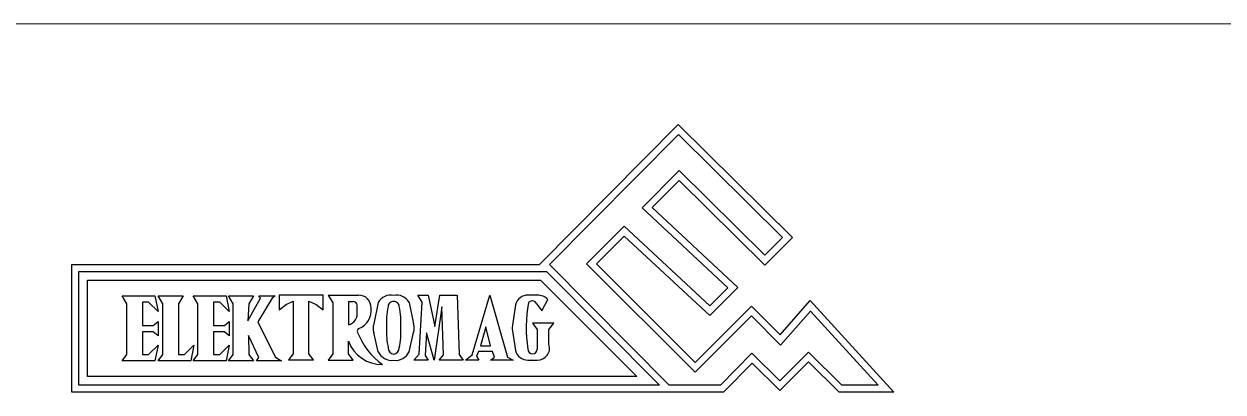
# Model space of a CAD drawing. Header units: millimetres. Extents: x 10 to 584, y 10 to 410.
# Drawn here: x 268.3 to 392, y 372 to 410 of the extents above; entities that cross this region are included whole.
import ezdxf

# ---------------------------------------------------------------- set-up
doc = ezdxf.new("R2010")
doc.units = ezdxf.units.MM
doc.layers.add('2', color=1, linetype='Continuous')

# ---------------------------------------------------------------- blocks, each defined once
blk = doc.blocks.new('BLOK-E')
at = {"layer": '2', "color": 1, "linetype": 'Continuous'}
for p, q in [((1607.3, 438.1), (2083.7, 919.7)), ((2083.7, 919.7), (2475.9, 531.2)), ((1641.1, 438.2), (2083.9, 885.7)), ((2083.9, 885.7), (2441.9, 531.1)), ((2086.7, 761.4), (1959.9, 633.2)), ((2380.8, 470), (2086.7, 761.4)), ((2086.9, 727.5), (1994.3, 633.8)), ((2380.9, 436.2), (2086.9, 727.5)), ((1959.9, 633.2), (2253.8, 358.2)), ((1994.3, 633.8), (2288.3, 358.8)), ((1897.3, 569.7), (1768.4, 440.8)), ((1898, 536.3), (1802.3, 440.8)), ((2192.1, 296.5), (1897.2, 569.7)), ((2192.7, 263.2), (1898, 536.3)), ((2459, 548.2), (2458.9, 548.1)), ((2441.9, 531.1), (2380.8, 470)), ((2475.9, 531.2), (2380.9, 436.2)), ((2459, 514.2), (2459.1, 514.1)), ((0, 438.1), (1607.3, 438.1)), ((0, 0), (0, 438.1)), ((24, 414.1), (1631.2, 414.1)), ((24, 24), (24, 414.1)), ((1631.2, 414.1), (2019, 24)), ((1641.1, 438.2), (2052.9, 24)), ((1768.4, 440.8), (2141.4, 67.7)), ((1802.3, 440.8), (2141.4, 101.7)), ((53.8, 384.4), (1486.5, 384.4)), ((53.8, 53.8), (53.8, 384.4)), ((1486.5, 384.4), (1610.1, 384.4)), ((1610.1, 384.4), (1940.7, 53.8)), ((172, 330.6), (284.9, 330.6)), ((188.2, 303.7), (172, 330.6)), ((284.9, 330.6), (295.7, 276.9)), ((311.8, 303.7), (295.7, 330.6)), ((295.7, 330.6), (311.8, 330.6)), ((311.8, 330.6), (381.7, 330.6)), ((381.7, 330.6), (365.6, 303.7)), ((432.8, 303.7), (416.6, 330.6)), ((416.6, 330.6), (432.8, 330.6)), ((432.8, 330.6), (529.5, 330.6)), ((529.5, 330.6), (540.3, 276.9)), ((537.6, 330.6), (623.6, 330.6)), ((553.7, 303.7), (537.6, 330.6)), ((623.6, 330.6), (607.5, 303.7)), ((642.4, 330.6), (672, 330.6)), ((647.8, 322.6), (642.4, 330.6)), ((666.6, 330.6), (688.1, 330.6)), ((680.1, 330.6), (698.9, 330.6)), ((698.9, 330.6), (688.1, 322.6)), ((862.8, 333.3), (712.3, 333.3)), ((712.3, 333.3), (712.3, 282.2)), ((862.8, 282.2), (862.8, 333.3)), ((880.3, 333), (896.5, 306.2)), ((880.3, 333), (971.7, 333)), ((971.7, 333), (985.2, 333)), ((1203.3, 309), (1188.9, 333)), ((1188.9, 333), (1223.8, 333)), ((1223.8, 333), (1247.2, 225.3)), ((1247.2, 225.3), (1264.1, 333)), ((1264.1, 333), (1323.3, 333)), ((1323.3, 333), (1330.5, 128.9)), ((1375.4, 128), (1436.2, 333)), ((1436.2, 333), (1497.3, 119.7)), ((1599, 333), (1566.8, 333)), ((2253.8, 358.2), (2192.1, 296.5)), ((2288.3, 358.8), (2192.7, 263.2)), ((188.2, 129), (188.2, 303.7)), ((263.4, 309.1), (241.9, 309.1)), ((241.9, 309.1), (241.9, 228.5)), ((295.7, 276.9), (263.4, 309.1)), ((311.8, 129), (311.8, 303.7)), ((365.6, 303.7), (365.6, 129)), ((432.8, 129), (432.8, 303.7)), ((508, 309.1), (486.5, 309.1)), ((486.5, 309.1), (486.5, 228.5)), ((540.3, 276.9), (508, 309.1)), ((553.7, 129), (553.7, 303.7)), ((603.9, 244.9), (647.8, 322.6)), ((607.5, 303.7), (603.9, 244.9)), ((688.1, 322.6), (638.6, 240.9)), ((712.3, 282.2), (736.5, 301.1)), ((736.5, 301.1), (760.7, 311.8)), ((760.7, 311.8), (760.7, 131.7)), ((814.5, 131.7), (814.5, 311.8)), ((814.5, 311.8), (838.7, 301.1)), ((838.7, 301.1), (862.8, 282.2)), ((896.5, 306.2), (896.5, 131.4)), ((950.2, 311.5), (950.2, 230.9)), ((950.2, 311.5), (966.3, 311.5)), ((979.8, 277.3), (979.8, 298.1)), ((1052.7, 308.2), (1037, 233.9)), ((1158.5, 308.2), (1174.3, 233.9)), ((1193, 129.7), (1203.3, 309)), ((1271.2, 293.4), (1245.3, 109.9)), ((1276.8, 127.5), (1271.2, 293.4)), ((1524.8, 300), (1513.8, 230.1)), ((1595.8, 305.1), (1615.2, 279.3)), ((1615.2, 279.3), (1635.6, 317.9)), ((2141.4, 101.7), (2335.3, 295.5)), ((2335.3, 295.5), (2434.1, 196.7)), ((2434.1, 196.7), (2537.5, 314.5)), ((2537.5, 314.5), (2824.6, 0)), ((2141.4, 67.7), (2335.3, 261.6)), ((2335.3, 261.6), (2435.2, 161.6)), ((2435.2, 161.6), (2537.8, 278.5)), ((2537.8, 278.5), (2770.2, 24)), ((241.9, 228.5), (279.6, 228.5)), ((279.6, 207), (241.9, 207)), ((241.9, 207), (241.9, 129)), ((279.6, 228.5), (295.7, 241.9)), ((295.7, 193.5), (279.6, 207)), ((295.7, 241.9), (295.7, 193.5)), ((486.5, 228.5), (524.2, 228.5)), ((524.2, 207), (486.5, 207)), ((486.5, 207), (486.5, 129)), ((524.2, 228.5), (540.3, 241.9)), ((540.3, 193.5), (524.2, 207)), ((540.3, 241.9), (540.3, 193.5)), ((638.6, 240.9), (698.6, 121.2)), ((1421.8, 223.6), (1403.7, 158.3)), ((1438.6, 158.3), (1421.8, 223.6)), ((1513.8, 230.1), (1513, 220.1)), ((1513.8, 210.1), (1524.8, 143)), ((1655.5, 236.3), (1582.9, 236.3)), ((1582.9, 236.3), (1599, 214.8)), ((1599, 214.8), (1599, 147.6)), ((1639.4, 214.8), (1655.5, 236.3)), ((1639.4, 163.7), (1639.4, 214.8)), ((642.4, 118.3), (606.9, 194.4)), ((606.9, 194.4), (607.5, 129)), ((950.2, 131.4), (950.2, 174.3)), ((1052.7, 138.2), (1037, 204.5)), ((1158.5, 138.2), (1174.3, 204.5)), ((1218.6, 203.9), (1214.2, 125.4)), ((1245.3, 109.9), (1218.6, 203.9)), ((172, 107.5), (188.2, 129)), ((241.9, 129), (263.4, 129)), ((263.4, 129), (295.7, 161.3)), ((295.7, 161.3), (284.9, 107.5)), ((295.7, 107.5), (311.8, 129)), ((365.6, 129), (387.1, 129)), ((387.1, 129), (419.3, 161.3)), ((419.3, 161.3), (408.6, 107.5)), ((416.6, 107.5), (432.8, 129)), ((486.5, 129), (508, 129)), ((508, 129), (540.3, 161.3)), ((540.3, 161.3), (529.5, 107.5)), ((537.6, 107.5), (553.7, 129)), ((607.5, 129), (623.6, 107.5)), ((760.7, 131.7), (744.6, 110.2)), ((830.6, 110.2), (814.5, 131.7)), ((896.5, 131.4), (880.3, 109.9)), ((966.3, 109.9), (950.2, 131.4)), ((1175.4, 109.9), (1193, 129.7)), ((1214.2, 125.4), (1223.8, 109.9)), ((1261.4, 109.9), (1276.8, 127.5)), ((1330.5, 128.9), (1344.8, 109.9)), ((1352.8, 109.9), (1375.4, 128)), ((1396.7, 139.5), (1390.8, 123.4)), ((1445.1, 139.5), (1396.7, 139.5)), ((1403.7, 158.3), (1438.6, 158.3)), ((1452, 119.3), (1445.1, 139.5)), ((2337, 133.8), (2228.9, 24)), ((2432.2, 38.6), (2337, 133.8)), ((2530.9, 137.4), (2432.2, 38.6)), ((2645.9, 24), (2530.9, 137.4)), ((284.9, 107.5), (172, 107.5)), ((408.6, 107.5), (295.7, 107.5)), ((529.5, 107.5), (416.6, 107.5)), ((623.6, 107.5), (537.6, 107.5)), ((634.4, 107.5), (642.4, 118.3)), ((720.4, 107.5), (634.4, 107.5)), ((698.6, 121.2), (709.6, 112.9)), ((709.6, 112.9), (720.4, 107.5)), ((744.6, 110.2), (830.6, 110.2)), ((880.3, 109.9), (966.3, 109.9)), ((1223.8, 109.9), (1175.4, 109.9)), ((1344.8, 109.9), (1261.4, 109.9)), ((1360.9, 109.9), (1352.8, 109.9)), ((1398.5, 109.9), (1360.9, 109.9)), ((1390.8, 123.4), (1398.5, 109.9)), ((1438.8, 109.9), (1452, 119.3)), ((1516.8, 109.9), (1438.8, 109.9)), ((1497.3, 119.7), (1516.8, 109.9)), ((1566.8, 109.9), (1599, 109.9)), ((2337.1, 99.7), (2238.9, 0)), ((2432.2, 4.7), (2337.1, 99.7)), ((2531, 103.5), (2432.2, 4.7)), ((2636.1, 0), (2531, 103.5)), ((1940.7, 53.8), (53.8, 53.8)), ((2238.9, 0), (0, 0)), ((2019, 24), (24, 24)), ((2228.9, 24), (2052.9, 24)), ((2824.6, 0), (2636.1, 0)), ((2770.2, 24), (2645.9, 24))]:
    blk.add_line(p, q, dxfattribs=at)
for centre, radius, start, end in [((985.2, 290), 43, 358.2092, 90), ((1095.3, 284.4), 48.8, 77.7973, 150.7382), ((1116, 284.4), 48.8, 29.2618, 102.2027), ((1565.9, 291.1), 42, 88.7234, 167.7984), ((1601.1, 286.2), 46.8, 42.5325, 92.5148), ((966.3, 298.1), 13.4, 0, 90), ((961.3, 280.7), 67.3, 291.6473, 6.7976), ((1360.5, 237.1), 279.7, 168.1614, 183.6674), ((1103.1, 294.5), 16.3, 81.1795, 180.0231), ((1108.1, 294.5), 16.3, 359.9769, 98.8205), ((850.7, 237.1), 279.7, 356.3326, 11.8386), ((2071.1, 221.5), 509.8, 170.338, 188.338), ((1582.9, 295.4), 18.4, 109.8381, 140.8381), ((1581.9, 298.1), 15.5, 26.6014, 109.8381), ((940.8, 269.5), 39.8, 283.7214, 11.3459), ((988.3, 210.4), 8.06, 105.3385, 200.8638), ((1208.3, 292.2), 242.9, 200.4247, 234.5273), ((1074.7, 223.2), 39.2, 164.1948, 185.9061), ((1074.7, 215.2), 39.2, 174.0939, 195.8052), ((1304.4, 203.2), 223.5, 175.8995, 193.2483), ((906.9, 203.2), 223.5, 346.7517, 4.1005), ((1136.6, 223.2), 39.2, 354.0939, 15.8052), ((1136.6, 215.2), 39.2, 344.1948, 5.9061), ((1550.2, 218), 37.2, 176.7173, 192.2016), ((1065.4, 217.5), 123, 200.5291, 270.9041), ((1100, 161.2), 52.5, 205.9728, 276.1884), ((1107.6, 151.2), 20.7, 177.6707, 264.7012), ((1103.7, 151.2), 20.7, 275.2988, 2.3293), ((1111.3, 161.2), 52.5, 263.8116, 334.0272), ((1565.9, 151.9), 42, 192.2016, 271.2766), ((1582.9, 147.6), 16.1, 180, 0), ((1599.6, 151.5), 41.6, 269.2756, 16.9846)]:
    blk.add_arc(centre, radius, start, end, dxfattribs=at)

msp = doc.modelspace()

# ---------------------------------------------------------------- linework, layer by layer
at = {"color": 1, "linetype": 'Continuous', "lineweight": 18}
msp.add_line((10, 410), (584, 410), dxfattribs=at)

# ---------------------------------------------------------------- block references
at = {"color": 7, "linetype": 'Continuous', "xscale": 0.03, "yscale": 0.03, "zscale": 0.03}
msp.add_blockref('BLOK-E', (273.28195, 372.04616), dxfattribs=at)

doc.saveas('drawing.dxf')
